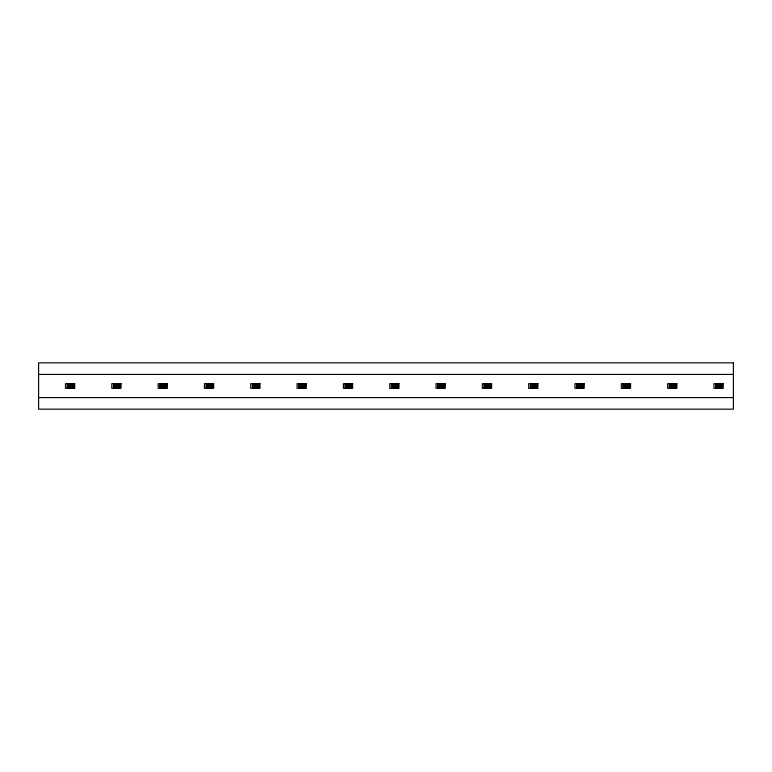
<?xml version="1.0" encoding="UTF-8"?>
<svg xmlns="http://www.w3.org/2000/svg" width="772" height="772" viewBox="0 0 772 772"><rect width="100%" height="100%" fill="white"/><g stroke="black" fill="none" stroke-linecap="round" stroke-linejoin="round"><path stroke-width="1.16" d="M71.42 386.483L71.42 385.373M117.74 386.483L117.74 385.373M164.06 386.483L164.06 385.373M210.38 386.483L210.38 385.373M256.7 386.483L256.7 385.373M303.02 386.483L303.02 385.373M349.34 386.483L349.34 385.373M395.66 386.483L395.66 385.373M441.98 386.483L441.98 385.373M488.3 386.483L488.3 385.373M534.62 386.483L534.62 385.373M580.94 386.483L580.94 385.373M627.26 386.483L627.26 385.373M673.58 386.483L673.58 385.373M719.9 386.483L719.9 385.373M69.509 385.373L69.509 386.483M115.829 385.373L115.829 386.483M162.149 385.373L162.149 386.483M208.469 385.373L208.469 386.483M254.789 385.373L254.789 386.483M301.109 385.373L301.109 386.483M347.429 385.373L347.429 386.483M393.749 385.373L393.749 386.483M440.069 385.373L440.069 386.483M486.389 385.373L486.389 386.483M532.709 385.373L532.709 386.483M579.029 385.373L579.029 386.483M625.349 385.373L625.349 386.483M671.669 385.373L671.669 386.483M717.989 385.373L717.989 386.483M38.6 374.42L733.4 374.42M68.274 384.157L72.655 384.157M114.594 384.157L118.975 384.157M160.914 384.157L165.295 384.157M207.234 384.157L211.615 384.157M253.554 384.157L257.935 384.157M299.874 384.157L304.255 384.157M346.194 384.157L350.575 384.157M392.514 384.157L396.895 384.157M438.834 384.157L443.215 384.157M485.154 384.157L489.535 384.157M531.474 384.157L535.855 384.157M577.794 384.157L582.175 384.157M624.114 384.157L628.495 384.157M670.434 384.157L674.815 384.157M716.754 384.157L721.135 384.157M73.34 384.726L67.55 384.726L67.55 387.1M119.66 384.726L113.87 384.726L113.87 387.1M165.98 384.726L160.19 384.726L160.19 387.1M212.3 384.726L206.51 384.726L206.51 387.1M258.62 384.726L252.83 384.726L252.83 387.1M304.94 384.726L299.15 384.726L299.15 387.1M351.26 384.726L345.47 384.726L345.47 387.1M397.58 384.726L391.79 384.726L391.79 387.1M443.9 384.726L438.11 384.726L438.11 387.1M490.22 384.726L484.43 384.726L484.43 387.1M536.54 384.726L530.75 384.726L530.75 387.1M582.86 384.726L577.07 384.726L577.07 387.1M629.18 384.726L623.39 384.726L623.39 387.1M675.5 384.726L669.71 384.726L669.71 387.1M721.82 384.726L716.03 384.726L716.03 387.1M68.901 385.025L71.989 385.025M115.221 385.025L118.309 385.025M161.541 385.025L164.629 385.025M207.861 385.025L210.949 385.025M254.181 385.025L257.269 385.025M300.501 385.025L303.589 385.025M346.821 385.025L349.909 385.025M393.141 385.025L396.229 385.025M439.461 385.025L442.549 385.025M485.781 385.025L488.869 385.025M532.101 385.025L535.189 385.025M578.421 385.025L581.509 385.025M624.741 385.025L627.829 385.025M671.061 385.025L674.149 385.025M717.381 385.025L720.469 385.025M68.669 385.556L69.432 385.556M71.497 385.556L72.25 385.556M114.989 385.556L115.752 385.556M117.817 385.556L118.57 385.556M161.309 385.556L162.072 385.556M164.137 385.556L164.89 385.556M207.629 385.556L208.392 385.556M210.457 385.556L211.21 385.556M253.949 385.556L254.712 385.556M256.777 385.556L257.53 385.556M300.269 385.556L301.032 385.556M303.097 385.556L303.85 385.556M346.589 385.556L347.352 385.556M349.417 385.556L350.17 385.556M392.909 385.556L393.672 385.556M395.737 385.556L396.49 385.556M439.229 385.556L439.992 385.556M442.057 385.556L442.81 385.556M485.549 385.556L486.312 385.556M488.377 385.556L489.13 385.556M531.869 385.556L532.632 385.556M534.697 385.556L535.45 385.556M578.189 385.556L578.952 385.556M581.017 385.556L581.77 385.556M624.509 385.556L625.272 385.556M627.337 385.556L628.09 385.556M670.829 385.556L671.592 385.556M673.657 385.556L674.41 385.556M717.149 385.556L717.912 385.556M719.977 385.556L720.73 385.556M68.901 385.875L71.989 385.875M115.221 385.875L118.309 385.875M161.541 385.875L164.629 385.875M207.861 385.875L210.949 385.875M254.181 385.875L257.269 385.875M300.501 385.875L303.589 385.875M346.821 385.875L349.909 385.875M393.141 385.875L396.229 385.875M439.461 385.875L442.549 385.875M485.781 385.875L488.869 385.875M532.101 385.875L535.189 385.875M578.421 385.875L581.509 385.875M624.741 385.875L627.829 385.875M671.061 385.875L674.149 385.875M717.381 385.875L720.469 385.875M68.669 386.289L69.432 386.289M71.497 386.289L72.25 386.289M114.989 386.289L115.752 386.289M117.817 386.289L118.57 386.289M161.309 386.289L162.072 386.289M164.166 386.212A1.1 1.1 0 0 0 162.815 384.861A1.1 1.1 0 0 0 162.323 386.704A1.1 1.1 0 0 0 164.166 386.212L164.89 386.289M207.629 386.289L208.392 386.289M210.457 386.289L211.21 386.289M253.949 386.289L254.712 386.289M256.806 386.212A1.1 1.1 0 0 0 255.455 384.861A1.1 1.1 0 0 0 254.963 386.704A1.1 1.1 0 0 0 256.806 386.212L257.53 386.289M300.269 386.289L301.032 386.289M303.126 386.212A1.1 1.1 0 0 0 301.775 384.861A1.1 1.1 0 0 0 301.283 386.704A1.1 1.1 0 0 0 303.126 386.212L303.85 386.289M346.589 386.289L347.352 386.289M349.446 386.212A1.1 1.1 0 0 0 348.095 384.861A1.1 1.1 0 0 0 347.603 386.704A1.1 1.1 0 0 0 349.446 386.212L350.17 386.289M392.909 386.289L393.672 386.289M395.766 386.212A1.1 1.1 0 0 0 394.415 384.861A1.1 1.1 0 0 0 393.923 386.704A1.1 1.1 0 0 0 395.766 386.212L396.49 386.289M439.229 386.289L439.992 386.289M442.086 386.212A1.1 1.1 0 0 0 440.735 384.861A1.1 1.1 0 0 0 440.243 386.704A1.1 1.1 0 0 0 442.086 386.212L442.81 386.289M485.549 386.289L486.312 386.289M488.406 386.212A1.1 1.1 0 0 0 487.055 384.861A1.1 1.1 0 0 0 486.563 386.704A1.1 1.1 0 0 0 488.406 386.212L489.13 386.289M531.869 386.289L532.632 386.289M534.697 386.289L535.45 386.289M578.189 386.289L578.952 386.289M581.017 386.289L581.77 386.289M624.509 386.289L625.272 386.289M627.337 386.289L628.09 386.289M670.829 386.289L671.592 386.289M673.657 386.289L674.41 386.289M717.149 386.289L717.912 386.289M720.006 386.212A1.1 1.1 0 0 0 718.655 384.861A1.1 1.1 0 0 0 718.163 386.704A1.1 1.1 0 0 0 720.006 386.212L720.73 386.289M68.708 387.1L72.182 387.1M115.028 387.1L118.502 387.1M161.348 387.1L164.822 387.1M207.668 387.1L211.142 387.1M253.988 387.1L257.462 387.1M300.308 387.1L303.782 387.1M346.628 387.1L350.102 387.1M392.948 387.1L396.422 387.1M439.268 387.1L442.742 387.1M485.588 387.1L489.062 387.1M531.908 387.1L535.382 387.1M578.228 387.1L581.702 387.1M624.548 387.1L628.022 387.1M670.868 387.1L674.342 387.1M717.188 387.1L720.662 387.1M38.6 397.58L733.4 397.58M721.154 384.089L721.154 387.766M716.734 384.089L716.734 387.766M674.834 384.089L674.834 387.766M670.414 384.089L670.414 387.766M628.514 384.089L628.514 387.766M624.094 384.089L624.094 387.766M582.194 384.089L582.194 387.766M577.774 384.089L577.774 387.766M535.874 384.089L535.874 387.766M531.454 384.089L531.454 387.766M489.554 384.089L489.554 387.766M485.134 384.089L485.134 387.766M443.234 384.089L443.234 387.766M438.814 384.089L438.814 387.766M396.914 384.089L396.914 387.766M392.494 384.089L392.494 387.766M350.594 384.089L350.594 387.766M346.174 384.089L346.174 387.766M304.274 384.089L304.274 387.766M299.854 384.089L299.854 387.766M257.954 384.089L257.954 387.766M253.534 384.089L253.534 387.766M211.634 384.089L211.634 387.766M207.214 384.089L207.214 387.766M165.314 384.089L165.314 387.766M160.894 384.089L160.894 387.766M118.994 384.089L118.994 387.766M114.574 384.089L114.574 387.766M72.674 384.089L72.674 387.766M68.254 384.089L68.254 387.766M68.689 385.45L68.689 386.405A1.843 1.843 0 0 0 72.24 386.405L72.24 385.45A1.843 1.843 0 0 0 68.689 385.45M115.009 385.45L115.009 386.405A1.843 1.843 0 0 0 118.56 386.405L118.56 385.45A1.843 1.843 0 0 0 115.009 385.45M161.329 385.45L161.329 386.405A1.843 1.843 0 0 0 164.88 386.405L164.88 385.45A1.843 1.843 0 0 0 161.329 385.45M207.649 385.45L207.649 386.405A1.843 1.843 0 0 0 211.2 386.405L211.2 385.45A1.843 1.843 0 0 0 207.649 385.45M253.969 385.45L253.969 386.405A1.843 1.843 0 0 0 257.52 386.405L257.52 385.45A1.843 1.843 0 0 0 253.969 385.45M300.289 385.45L300.289 386.405A1.843 1.843 0 0 0 303.84 386.405L303.84 385.45A1.843 1.843 0 0 0 300.289 385.45M346.609 385.45L346.609 386.405A1.843 1.843 0 0 0 350.16 386.405L350.16 385.45A1.843 1.843 0 0 0 346.609 385.45M392.929 385.45L392.929 386.405A1.843 1.843 0 0 0 396.48 386.405L396.48 385.45A1.843 1.843 0 0 0 392.929 385.45M439.249 385.45L439.249 386.405A1.843 1.843 0 0 0 442.8 386.405L442.8 385.45A1.843 1.843 0 0 0 439.249 385.45M485.569 385.45L485.569 386.405A1.843 1.843 0 0 0 489.12 386.405L489.12 385.45A1.843 1.843 0 0 0 485.569 385.45M531.889 385.45L531.889 386.405A1.843 1.833 0 0 0 535.44 386.405L535.44 385.45A1.843 1.833 0 0 0 531.889 385.45M578.209 385.45L578.209 386.405A1.843 1.833 0 0 0 581.76 386.405L581.76 385.45A1.843 1.833 0 0 0 578.209 385.45M624.529 385.45L624.529 386.405A1.843 1.833 0 0 0 628.08 386.405L628.08 385.45A1.843 1.833 0 0 0 624.529 385.45M670.849 385.45L670.849 386.405A1.843 1.833 0 0 0 674.4 386.405L674.4 385.45A1.843 1.833 0 0 0 670.849 385.45M717.169 385.45L717.169 386.405A1.843 1.843 0 0 0 720.72 386.405L720.72 385.45A1.843 1.843 0 0 0 717.169 385.45M733.4 362.84L38.6 362.84L38.6 409.16L733.4 409.16L733.4 362.84M74.73 383.684L65.466 383.684L65.466 388.316L74.73 388.316L74.73 383.684M121.05 383.684L111.786 383.684L111.786 388.316L121.05 388.316L121.05 383.684M167.37 383.684L158.106 383.684L158.106 388.316L167.37 388.316L167.37 383.684M213.69 383.684L204.426 383.684L204.426 388.316L213.69 388.316L213.69 383.684M260.01 383.684L250.746 383.684L250.746 388.316L260.01 388.316L260.01 383.684M306.33 383.684L297.066 383.684L297.066 388.316L306.33 388.316L306.33 383.684M352.65 383.684L343.386 383.684L343.386 388.316L352.65 388.316L352.65 383.684M398.97 383.684L389.706 383.684L389.706 388.316L398.97 388.316L398.97 383.684M445.29 383.684L436.026 383.684L436.026 388.316L445.29 388.316L445.29 383.684M491.61 383.684L482.346 383.684L482.346 388.316L491.61 388.316L491.61 383.684M537.93 383.684L528.666 383.684L528.666 388.316L537.93 388.316L537.93 383.684M584.25 383.684L574.986 383.684L574.986 388.316L584.25 388.316L584.25 383.684M630.57 383.684L621.306 383.684L621.306 388.316L630.57 388.316L630.57 383.684M676.89 383.684L667.626 383.684L667.626 388.316L676.89 388.316L676.89 383.684M723.21 383.684L713.946 383.684L713.946 388.316L723.21 388.316L723.21 383.684M73.774 384.089L67.154 384.089L67.154 387.766L73.774 387.766L73.774 384.089M120.094 384.089L113.474 384.089L113.474 387.766L120.094 387.766L120.094 384.089M166.414 384.089L159.794 384.089L159.794 387.766L166.414 387.766L166.414 384.089M212.734 384.089L206.114 384.089L206.114 387.766L212.734 387.766L212.734 384.089M259.054 384.089L252.434 384.089L252.434 387.766L259.054 387.766L259.054 384.089M305.374 384.089L298.754 384.089L298.754 387.766L305.374 387.766L305.374 384.089M351.694 384.089L345.074 384.089L345.074 387.766L351.694 387.766L351.694 384.089M398.014 384.089L391.394 384.089L391.394 387.766L398.014 387.766L398.014 384.089M444.334 384.089L437.714 384.089L437.714 387.766L444.334 387.766L444.334 384.089M490.654 384.089L484.034 384.089L484.034 387.766L490.654 387.766L490.654 384.089M536.974 384.089L530.354 384.089L530.354 387.766L536.974 387.766L536.974 384.089M583.294 384.089L576.674 384.089L576.674 387.766L583.294 387.766L583.294 384.089M629.614 384.089L622.994 384.089L622.994 387.766L629.614 387.766L629.614 384.089M675.934 384.089L669.314 384.089L669.314 387.766L675.934 387.766L675.934 384.089M722.254 384.089L715.634 384.089L715.634 387.766L722.254 387.766L722.254 384.089M208.874 386.878A1.1 1.1 0 0 0 210.524 385.923A1.1 1.1 0 0 0 208.874 384.967A1.1 1.1 0 0 0 208.874 386.878M69.914 386.878A1.1 1.1 0 0 0 71.564 385.923A1.1 1.1 0 0 0 69.914 384.967A1.1 1.1 0 0 0 69.914 386.878M116.234 386.878A1.1 1.1 0 0 0 117.884 385.923A1.1 1.1 0 0 0 116.234 384.967A1.1 1.1 0 0 0 116.234 386.878M533.114 386.878A1.1 1.1 0 0 0 534.764 385.923A1.1 1.1 0 0 0 533.114 384.967A1.1 1.1 0 0 0 533.114 386.878M579.434 386.878A1.1 1.1 0 0 0 581.084 385.923A1.1 1.1 0 0 0 579.434 384.967A1.1 1.1 0 0 0 579.434 386.878M625.754 386.878A1.1 1.1 0 0 0 627.404 385.923A1.1 1.1 0 0 0 625.754 384.967A1.1 1.1 0 0 0 625.754 386.878M672.074 386.878A1.1 1.1 0 0 0 673.724 385.923A1.1 1.1 0 0 0 672.074 384.967A1.1 1.1 0 0 0 672.074 386.878"/></g></svg>
